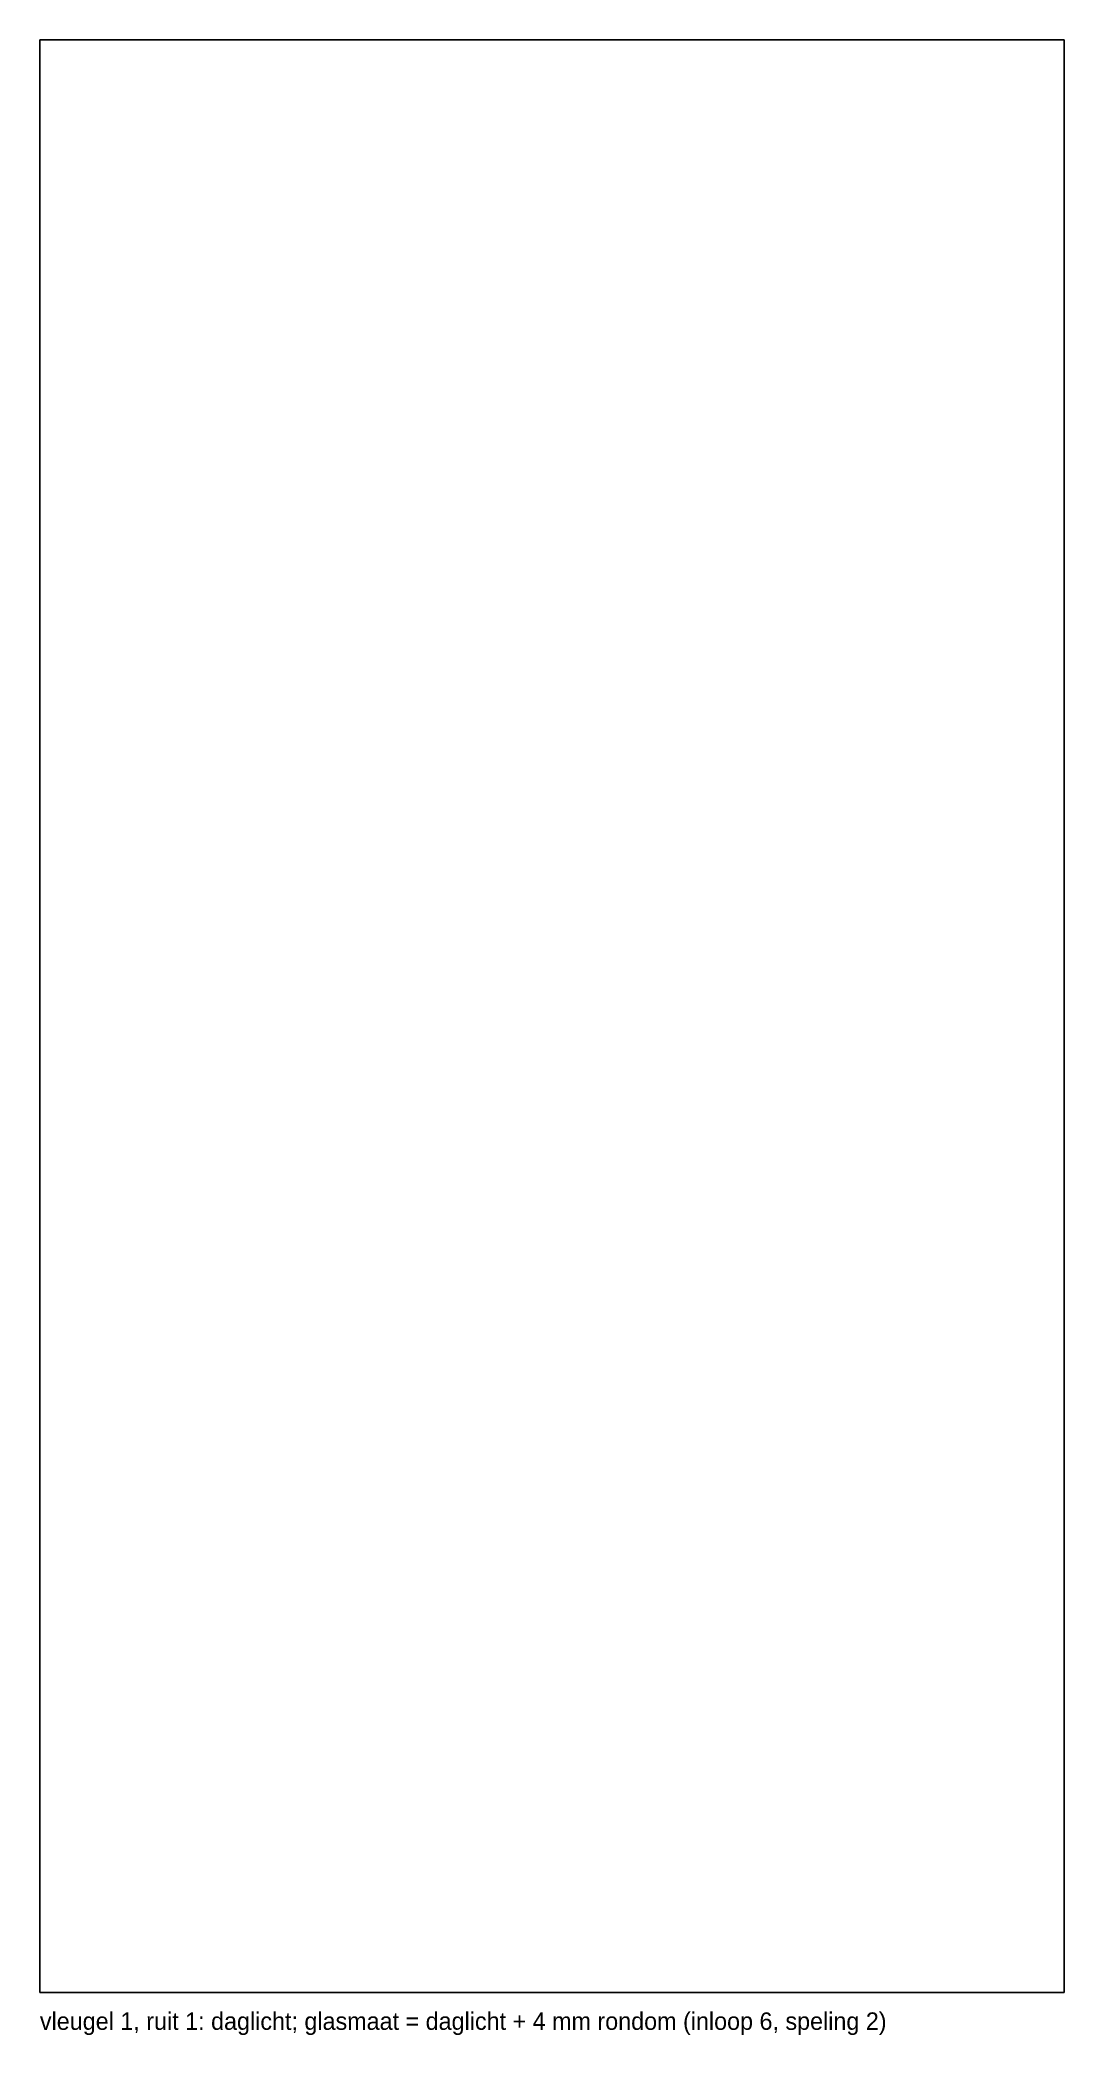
# Model space of a CAD drawing. Header units: millimetres. Extents: x 0 to 822, y -34 to 1568.
import ezdxf

# ---------------------------------------------------------------- set-up
doc = ezdxf.new("R2010")
doc.units = ezdxf.units.MM

msp = doc.modelspace()

# ---------------------------------------------------------------- linework, layer by layer
at = {"layer": 'DAGLICHT'}
for p, q in [((822, 1567.7), (0, 1567.7)), ((0, 1567.7), (0, 0)), ((822, 0), (822, 1567.7)), ((0, 0), (822, 0))]:
    msp.add_line(p, q, dxfattribs=at)

# ---------------------------------------------------------------- texts
at = {"layer": 'TEKST'}
msp.add_text('vleugel 1, ruit 1: daglicht; glasmaat = daglicht + 4 mm rondom (inloop 6, speling 2)', height=14, dxfattribs=at).set_placement((0, -30))

doc.saveas('drawing.dxf')
